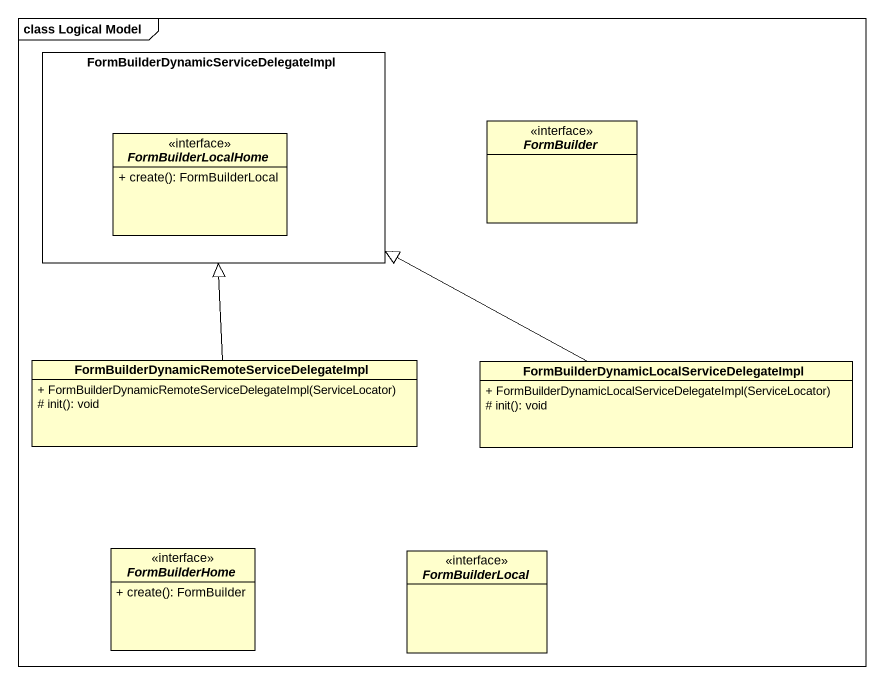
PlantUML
@startuml
mainframe class Logical Model
hide circle
hide empty members
skinparam classAttributeIconSize 0
rectangle "FormBuilderDynamicServiceDelegateImpl" as FormBuilderDynamicServiceDel {
  interface FormBuilderLocalHome <<interface>> {
    + create(): FormBuilderLocal
  }
}
interface FormBuilder <<interface>>
class "FormBuilderDynamicRemoteServiceDelegateImpl" as FormBuilderDynamicRemoteServ {
  + FormBuilderDynamicRemoteServiceDelegateImpl(ServiceLocator)
  # init(): void
}
class "FormBuilderDynamicLocalServiceDelegateImpl" as FormBuilderDynamicLocalServi {
  + FormBuilderDynamicLocalServiceDelegateImpl(ServiceLocator)
  # init(): void
}
interface FormBuilderHome <<interface>> {
  + create(): FormBuilder
}
interface FormBuilderLocal <<interface>>
FormBuilderDynamicRemoteServ -up-|> FormBuilderDynamicServiceDel
FormBuilderDynamicLocalServi -left-|> FormBuilderDynamicServiceDel
@enduml
